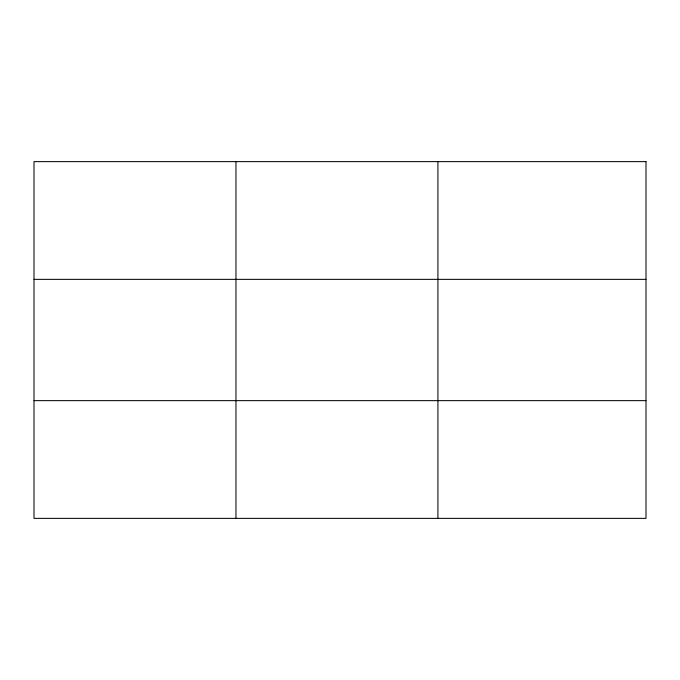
<?xml version="1.0" encoding="UTF-8"?>
<svg xmlns="http://www.w3.org/2000/svg" width="680" height="680" viewBox="0 0 680 680"><rect width="100%" height="100%" fill="white"/><g stroke="black" fill="none" stroke-linecap="round" stroke-linejoin="round"><path stroke-width="1.02" d="M235.96 161.627L235.96 518.373M437.92 161.627L437.92 518.373M34 279.352L646 279.352M34 400.648L646 400.648M646 161.627L646 518.373L34 518.373L34 161.627L646 161.627"/></g></svg>
